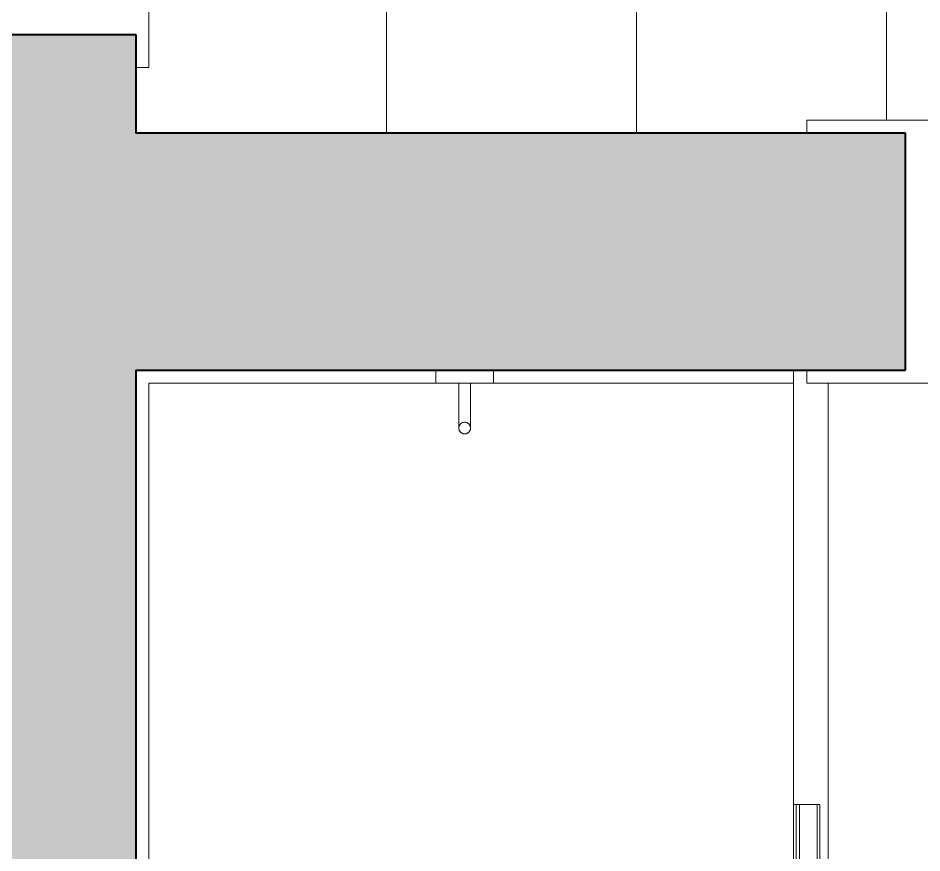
# Model space of a CAD drawing. Header units: millimetres. Extents: x -11245 to 24889, y -43080 to -3800.
# Drawn here: x 2296 to 2983, y -13696 to -13062 of the extents above; entities that cross this region are included whole.
import ezdxf

# ---------------------------------------------------------------- set-up
doc = ezdxf.new("R2010")
doc.units = ezdxf.units.MM
for name, color, linetype, lineweight in [('A-DOOR', 31, 'Continuous', 9), ('A-FLOR-PATT', 8, 'Continuous', 18), ('A-WALL', 113, 'Continuous', 18), ('A-WALL-PATT', 111, 'Continuous', 18), ('I-FURN', 30, 'Continuous', 9)]:
    doc.layers.add(name, color=color, linetype=linetype, lineweight=lineweight)

# ---------------------------------------------------------------- blocks, each defined once
blk = doc.blocks.new('CRT_POR_Abrir_1 Folha_Madeira - 70 x 210 cm-V6-PONTOS HIDRÁULICOS TÉRREO')
at = {"layer": 'A-DOOR', "lineweight": 18}
for p, q in [((355, 100), (450, 100)), ((450, 100), (450, 90)), ((450, -90), (450, -100)), ((450, -100), (345, -100))]:
    blk.add_line(p, q, dxfattribs=at)
blk = doc.blocks.new('CRT_POR_Abrir_1 Folha_Madeira - 80 x 210 cm-3907159-PONTOS HIDRÁULICOS TÉRREO')
at = {"layer": 'A-DOOR', "lineweight": 18}
for p, q in [((405, 100), (450, 100)), ((450, 100), (450, 90))]:
    blk.add_line(p, q, dxfattribs=at)
blk = doc.blocks.new('BAMCADA BANHEIRO - BAMCADA BANHEIRO-4679330-PONTOS HIDRÁULICOS TÉRREO')
at = {"layer": 'I-FURN', "color": 254}
for p, q in [((-320, 268), (-320, 270)), ((0, 270), (-320, 270)), ((-320, 254.5), (-320, 268)), ((-320, 268), (0, 268)), ((-320, 252), (-320, 254.5)), ((0, 254.5), (-320, 254.5)), ((-640, 250), (-650, 250)), ((650, 250), (-640, 250)), ((-640, 22), (-640, 250)), ((-320, 250), (-320, 252)), ((0, 252), (-320, 252)), ((-640, -240), (-640, -22)), ((650, -240), (-640, -240))]:
    blk.add_line(p, q, dxfattribs=at)
blk = doc.blocks.new('registro chuveiro - registro chuveiro-4439388-PONTOS HIDRÁULICOS TÉRREO')
at = {"layer": 'I-FURN', "color": 254}
for p, q in [((-22, 0), (-22, -10)), ((22, -10), (22, 0)), ((22, -10), (-22, -10)), ((-4.46, -10), (-4.46, -44)), ((4.46, -44), (4.46, -10))]:
    blk.add_line(p, q, dxfattribs=at)
for start, end in [(0, 180), (180, 360)]:
    blk.add_arc((0, -44), 4.46, start, end, dxfattribs=at)
for points in [[(-1.15, -39.69), (-0.78, -39.59), (0, -39.49), (0.78, -39.59), (1.15, -39.69)], [(-4.46, -44), (-4.46, -43.6), (-4.41, -43.22), (-4.31, -42.85)], [(4.31, -42.85), (4.41, -43.22), (4.46, -43.6), (4.46, -44)]]:
    blk.add_open_spline(points, degree=3, dxfattribs=at)
for points, knots in [([(2.23, -40.14), (2.4, -40.24), (2.64, -40.4), (2.94, -40.65), (3.23, -40.91), (3.55, -41.28), (3.76, -41.6), (3.86, -41.77)], [0.6666667, 0.6666667, 0.6666667, 0.6666667, 0.7083333, 0.7291667, 0.75, 0.7916667, 0.8333333, 0.8333333, 0.8333333, 0.8333333]), ([(4.46, -44), (4.46, -44.4), (4.38, -44.97), (4.13, -45.71), (3.91, -46.15), (3.71, -46.48), (3.48, -46.79), (3.23, -47.09), (2.94, -47.35), (2.64, -47.6), (2.24, -47.87), (1.71, -48.13), (0.97, -48.38), (0, -48.51), (-0.97, -48.38), (-1.71, -48.13), (-2.24, -47.87), (-2.64, -47.6), (-2.94, -47.35), (-3.23, -47.09), (-3.55, -46.72), (-3.82, -46.32), (-4, -45.97), (-4.16, -45.62), (-4.38, -44.97), (-4.46, -44.4), (-4.46, -44)], [0, 0, 0, 0, 0.083333, 0.125, 0.166667, 0.1875, 0.208333, 0.25, 0.270833, 0.291667, 0.333333, 0.375, 0.416667, 0.5, 0.583333, 0.625, 0.666667, 0.708333, 0.729167, 0.75, 0.791667, 0.833333, 0.854167, 0.875, 0.916667, 1, 1, 1, 1])]:
    blk.add_open_spline(points, degree=3, knots=knots, dxfattribs=at)

msp = doc.modelspace()

# ---------------------------------------------------------------- hatches: boundary and pattern name
at = {"layer": 'A-FLOR-PATT', "lineweight": 9}
h = msp.add_hatch(dxfattribs=at)
h.set_pattern_fill('FP_8', color=9, style=0, pattern_type=2)
h.set_pattern_definition([(90, (5045.38, -11849.65), (-380, 2e-14), [1300, 0]), (0, (5045.4, -11849.7), (0, -1300), [190, -190]), (90, (5235.38, -11849.65), (-380, 2e-14), [1300, 0]), (180, (5235.4, -10549.7), (-2e-13, -1300), [190, -190]), (90, (4855.38, -11849.65), (-380, 2e-14), [650, -650]), (180, (5045.4, -11199.7), (-2e-13, -1300), [190, -190]), (90, (4855.38, -11199.65), (-380, 2e-14), [650, -650])])
h.paths.add_polyline_path([(7475.38, -13149.65), (7475.38, -12049.65), (7465.38, -12049.65), (7465.38, -11049.65), (7475.38, -11049.65), (7475.38, -10844.75), (7470.44, -10909.65), (7467.17, -10909.65), (7465, -10905.24), (7464.8, -10901.82), (7464.97, -9777.76), (7465.92, -9611.35), (7467.17, -9609.65), (7470.44, -9609.65), (7475.38, -9674.55), (7475.38, -9469.65), (7465.38, -9469.65), (7465.38, -8469.65), (7475.38, -8469.65), (7475.38, -8369.65), (6824.38, -8369.65), (6824.38, -8379.65), (6724.38, -8379.65), (6724.38, -8369.65), (4226.38, -8369.65), (4225.38, -8379.65), (4126.38, -8379.65), (4126.38, -8369.65), (4025.38, -8369.65), (4025.38, -8529.65), (4445.38, -8529.65), (4445.38, -9129.65), (4025.38, -9129.65), (4026.43, -9239.8), (4030.45, -9229.95), (4035.75, -9225.52), (4038, -9224.21), (4045.38, -9223.83), (4066.65, -9224.89), (4070.93, -9229.85), (4074.02, -9234.75), (4075.38, -9297.98), (4517.25, -9297.82), (4517.25, -9195.76), (4803.26, -9195.76), (4804.28, -9180.92), (4806.65, -9173.75), (4810.49, -9166.91), (4817.25, -9159.88), (4817.25, -9154.15), (4870.92, -9137.31), (4897.6, -9130.93), (4935, -9126.73), (4962.8, -9126.66), (5012.26, -9130.71), (5058.28, -9134.29), (5162.45, -9129.9), (5205.25, -9132.73), (5248.81, -9139.3), (5286.18, -9149.15), (5314, -9157.5), (5477.88, -9169.68), (5652.84, -9179.84), (5781.36, -9185.01), (5919.86, -9188.31), (5996.34, -9189.81), (6018.31, -9194.59), (6037.54, -9193.46), (6053.87, -9187.73), (6107.03, -9159.69), (6171.66, -9124.72), (6196.49, -9115.35), (6206.54, -9113.18), (6220.47, -9111.54), (6226.26, -9111.13), (6241.21, -9111.54), (6273.26, -9115.88), (6307.91, -9123.79), (6341.67, -9134.84), (6356.66, -9141.54), (6376.33, -9154.09), (6384.44, -9161.1), (6389.88, -9166.45), (6397.87, -9176.53), (6411.32, -9199.67), (6422.41, -9227.35), (6426.8, -9243.21), (6430.23, -9260.6), (6432.54, -9279.64), (6433.52, -9300.61), (6432.54, -9325.26), (6427.85, -9359.62), (6420.04, -9395.56), (6410.41, -9430.43), (6399.75, -9464.14), (6381.36, -9514.9), (6351.91, -9631.32), (6327.38, -9735.68), (6307.86, -9824.83), (6288.9, -9920.26), (6277.08, -9988.54), (6267.6, -10058.82), (6262.43, -10118.54), (6260.68, -10170.91), (6261.41, -10219.13), (6265.26, -10290.5), (6273.16, -10382.99), (6282.21, -10464.34), (6293.88, -10551.94), (6308.69, -10644.92), (6328.77, -10757.71), (6358.71, -10913.32), (6406.74, -11022.27), (6466.42, -11153.09), (6475.21, -11178.91), (6477.61, -11187.02), (6481.67, -11211.01), (6482.49, -11226.45), (6481.6, -11242.19), (6479.66, -11255.37), (6475.37, -11272.03), (6466.42, -11294.28), (6459.99, -11306.56), (6452.55, -11318.3), (6441.93, -11331.33), (6429.67, -11343.01), (6415.55, -11353.45), (6396.16, -11364.17), (6376.33, -11372.58), (6350.25, -11381.03), (6334, -11385.29), (6298.01, -11392.11), (6263.58, -11394.47), (6236.16, -11392.45), (6140.22, -11375.15), (6106.08, -11371.55), (6076.31, -11369.39), (6013.81, -11369.39), (5981.71, -11370.86), (5925.91, -11377.16), (5833.93, -11375.74), (5654.09, -11372.05), (5562.06, -11373.01), (5509.7, -11375.38), (5437.6, -11381.02), (5377.46, -11387.38), (5260.82, -11400.32), (5197.87, -11404.44), (5014.27, -11413.19), (4935, -11417.2), (4925.32, -11417.46), (4901.39, -11416.14), (4875.85, -11410.45), (4844.91, -11395.73), (4817.25, -11376.15), (4817.25, -11369.33), (4809.23, -11360.1), (4804.89, -11350.68), (4803.26, -11344.06), (4803.25, -11323.54), (4517.25, -11323.54), (4517.25, -11227.82), (4139.14, -11227.14), (4117.73, -11223.73), (4107.95, -11221.33), (4075.38, -11222.45), (4074.34, -11279.03), (4072.26, -11287.24), (4070.32, -11291.35), (4065.38, -11295.47), (4037.76, -11294.95), (4031.24, -11289.91), (4026.93, -11283.23), (4025.88, -11276.36), (4025.38, -11280), (4025.38, -11379.65), (4445.38, -11379.65), (4445.38, -11979.65), (4025.38, -11979.65), (4025.38, -12149.65), (2385.38, -12149.65), (2385.38, -12199.65), (2395.38, -12199.65), (2395.38, -12244.65), (2393.92, -12248.19), (2390.38, -12249.65), (3185.38, -12249.65), (3185.38, -12279.65), (2385.38, -12279.65), (2385.38, -13049.65), (2390.38, -13049.65), (2393.92, -13051.12), (2395.38, -13054.65), (2395.38, -13099.65), (2385.38, -13099.65), (2385.38, -13149.65), (2895.38, -13149.65), (2895.38, -13139.65), (3000.38, -13139.65), (3003.92, -13141.12), (3005.38, -13144.98), (3005.38, -13149.65), (3685.38, -13149.65), (3685.38, -13144.65), (3686.84, -13141.12), (3690.38, -13139.65), (3795.38, -13139.65), (3795.38, -13149.65), (5435.38, -13149.65), (5435.38, -13139.65), (5410.38, -13139.65), (5410.38, -13144.65), (5360.38, -13144.65), (5360.38, -13139.65), (4535.38, -13139.65), (4535.38, -13104.65), (5360.38, -13104.65), (5360.38, -13099.65), (5410.38, -13099.65), (5410.38, -13104.65), (5525.38, -13104.65), (5525.38, -13149.65), (6415.38, -13149.65), (6415.38, -13139.65), (7415.38, -13139.65), (7415.38, -13149.65)])
h.paths.add_polyline_path([(6082.48, -11229.65), (6086.02, -11228.19), (6084.98, -11227.73), (6082.7, -11229.48)])
h.paths.add_polyline_path([(6087.48, -9294.65), (6086.02, -9291.12), (6086.16, -9292.37), (6087.31, -9294.36)])
h = msp.add_hatch(dxfattribs=at)
h.set_pattern_fill('FP_7', color=9, style=0, pattern_type=2)
h.set_pattern_definition([(0, (2322.4, -14529.65), (0, 400), []), (90, (2322.38, -14529.65), (-98.2, 6e-15), [])])
h.paths.add_polyline_path([(3313.49, -15429.65), (3734.38, -15429.65), (3734.38, -15420.49), (3737.02, -15414.13), (3741.27, -15412.27), (3749.38, -15413.1), (3752.19, -15415.21), (3754.38, -15420.49), (3754.38, -15429.65), (3795.38, -15429.65), (3795.38, -15301.65), (3785.38, -15300.9), (3785.38, -15284.65), (3710.38, -15283.98), (3711.05, -14674.65), (3785.38, -14673.96), (3785.38, -14657.65), (3795.38, -14657.65), (3795.38, -13339.65), (3700.38, -13339.65), (3696.84, -13338.19), (3695.38, -13334.65), (3695.38, -14029.65), (3665.38, -14029.65), (3665.38, -13329.65), (2995.38, -13329.65), (2995.38, -13334.65), (2993.92, -13338.19), (2990.38, -13339.65), (2895.38, -13339.65), (2895.38, -13329.65), (2885.38, -13329.65), (2885.38, -13659.65), (2905.38, -13659.65), (2905.38, -14629.65), (2385.38, -14629.65), (2385.38, -14631.03), (2395.38, -14631.78), (2395.38, -14648.03), (2450.38, -14648.7), (2451.34, -14662.39), (2504.34, -14662.39), (2504.34, -14784.63), (2450.38, -14784.63), (2449.71, -14794.19), (2446.57, -14797.53), (2442.48, -14796.93), (2441.24, -14795.1), (2440.38, -14790.53), (2440.38, -14784.63), (2398.34, -14784.63), (2398.34, -14662.39), (2440.38, -14662.39), (2439.39, -14658.03), (2395.38, -14658.72), (2395.38, -14675.03), (2385.38, -14675.03), (2385.38, -14847.15), (2468.38, -14850.87), (2520.38, -14856.78), (2536.33, -14863.9), (2548.15, -14877.67), (2552.81, -14894.8), (2553.1, -14910.11), (2562.56, -14910.11), (2579.08, -14908.74), (2605.38, -14901.12), (2605.38, -14895.88), (2736.93, -14851.62), (2779.87, -14841.4), (2816.22, -14839.58), (2836.94, -14839.68), (2869.11, -14844.22), (2894.25, -14850.06), (2934.29, -14864.97), (2944.35, -14870.04), (2989.72, -14899.27), (3017.95, -14927.83), (3036.06, -14958.65), (3039.87, -14966.27), (3048, -14994.32), (3051.31, -15014.29), (3051.98, -15033.01), (3049.79, -15056.85), (3042.92, -15083.48), (3038.48, -15096.13), (3019.77, -15128.56), (3012.67, -15137.77), (3001.95, -15148.32), (2981.53, -15166.33), (2935.69, -15193.77), (2900.97, -15206.93), (2884.56, -15212.01), (2861.34, -15216.6), (2833.69, -15219.92), (2787.24, -15218.37), (2773.77, -15216.45), (2716.07, -15201.58), (2605.38, -15163.03), (2604.38, -15157.83), (2592.82, -15154.06), (2579.08, -15150.57), (2553.1, -15149.19), (2551.61, -15168.94), (2546.4, -15184.4), (2533.71, -15197.56), (2516.87, -15203.8), (2485.38, -15207.46), (2485.38, -15234.03), (2462.38, -15234.03), (2462.38, -15228.15), (2456.18, -15228.15), (2455.38, -15228.15), (2429.17, -15228.15), (2428.64, -15244.82), (2424.48, -15361.65), (2435.16, -15362.19), (2435.16, -15400.65), (2428.78, -15400.65), (2428.78, -15403.15), (2435.16, -15403.15), (2435.16, -15409.14), (2401.12, -15409.14), (2401.12, -15403.15), (2407.49, -15403.15), (2407.49, -15400.65), (2385.38, -15399.9), (2385.72, -15427.41), (3090.38, -15427.41), (3090.38, -15429.65)])
h.paths.add_polyline_path([(2420.04, -15403.15), (2418.14, -15400.65), (2418.14, -15403.15)])
h.paths.add_polyline_path([(2391.09, -15366.4), (2401.12, -15366.4), (2401.12, -15362.19), (2416.22, -15361.65), (2420.99, -15228.15), (2395.38, -15228.15), (2395.38, -15240.68), (2385.38, -15240.68), (2385.38, -15366.4), (2390.37, -15366.4)])
h.paths.add_polyline_path([(3720.38, -15274.65), (3785.38, -15273.96), (3785.38, -15257.65), (3795.38, -15257.65), (3795.38, -14701.65), (3785.38, -14700.9), (3785.38, -14684.65), (3720.38, -14684.65), (3720.38, -15224.11)])
at = {"layer": 'A-WALL-PATT'}
h = msp.add_hatch(color=256, dxfattribs=at)
h.paths.add_polyline_path([(2385.38, -16329.65), (2385.38, -16207.26), (2205.38, -16207.26), (2205.38, -16329.65), (2232.49, -16329.65)])
h.paths.add_polyline_path([(2232.49, -15547.26), (2385.38, -15547.26), (2385.38, -13329.65), (2205.38, -13329.65), (2205.38, -15547.26)])
h.paths.add_polyline_path([(2205.38, -13149.65), (2385.38, -13149.65), (2385.38, -13074.65), (2205.38, -13074.65)])
h.paths.add_polyline_path([(2205.38, -12224.65), (2385.38, -12224.65), (2385.38, -12149.65), (2205.38, -12149.65)])
h = msp.add_hatch(color=256, dxfattribs=at)
h.paths.add_polyline_path([(3795.38, -13329.65), (4590.38, -13329.65), (4590.38, -13149.65), (3720.38, -13149.65), (3720.38, -13329.65)])
h.paths.add_polyline_path([(6505.38, -13329.65), (6505.38, -13149.65), (5460.38, -13149.65), (5460.38, -13329.65), (6355.38, -13329.65)])
h.paths.add_polyline_path([(7325.38, -13329.65), (7475.38, -13329.65), (7475.38, -13149.65), (7325.38, -13149.65), (7325.38, -13217.56)])
h.paths.add_polyline_path([(2970.38, -13329.65), (2970.38, -13149.65), (1620.38, -13149.65), (1620.38, -13329.65), (2953.16, -13329.65)])
h.paths.add_polyline_path([(795.38, -13329.65), (870.38, -13329.65), (870.38, -13149.65), (515.38, -13149.65), (515.38, -13329.65), (791.15, -13329.65)])
h.paths.add_polyline_path([(-2284.62, -13329.65), (-2284.62, -13149.65), (-2384.62, -13149.65), (-2384.62, -13329.65)])

# ---------------------------------------------------------------- linework, layer by layer
at = {"layer": 'A-WALL', "lineweight": 40}
for p, q in [((2205.38, -13074.65), (2385.38, -13074.65)), ((2385.38, -13074.65), (2385.38, -13149.65)), ((2970.38, -13149.65), (2385.38, -13149.65)), ((2970.38, -13329.65), (2970.38, -13149.65)), ((2385.38, -13329.65), (2970.38, -13329.65)), ((2385.38, -13329.65), (2385.38, -16329.65))]:
    msp.add_line(p, q, dxfattribs=at)

# ---------------------------------------------------------------- block references
at = {"layer": 'A-DOOR'}
for name, p, rotation in [('CRT_POR_Abrir_1 Folha_Madeira - 80 x 210 cm-3907159-PONTOS HIDRÁULICOS TÉRREO', (2295.38, -12649.65), 269.9999999999999), ('CRT_POR_Abrir_1 Folha_Madeira - 70 x 210 cm-V6-PONTOS HIDRÁULICOS TÉRREO', (3345.38, -13239.65), 180)]:
    msp.add_blockref(name, p, dxfattribs=dict(at, rotation=rotation))
at = {"layer": 'I-FURN', "color": 254, "rotation": 270.0000000000001}
msp.add_blockref('BAMCADA BANHEIRO - BAMCADA BANHEIRO-4679330-PONTOS HIDRÁULICOS TÉRREO', (2635.38, -13979.65), dxfattribs=at)
at = {"layer": 'I-FURN', "color": 254}
msp.add_blockref('registro chuveiro - registro chuveiro-4439388-PONTOS HIDRÁULICOS TÉRREO', (2635.38, -13329.65), dxfattribs=at)

doc.saveas('drawing.dxf')
